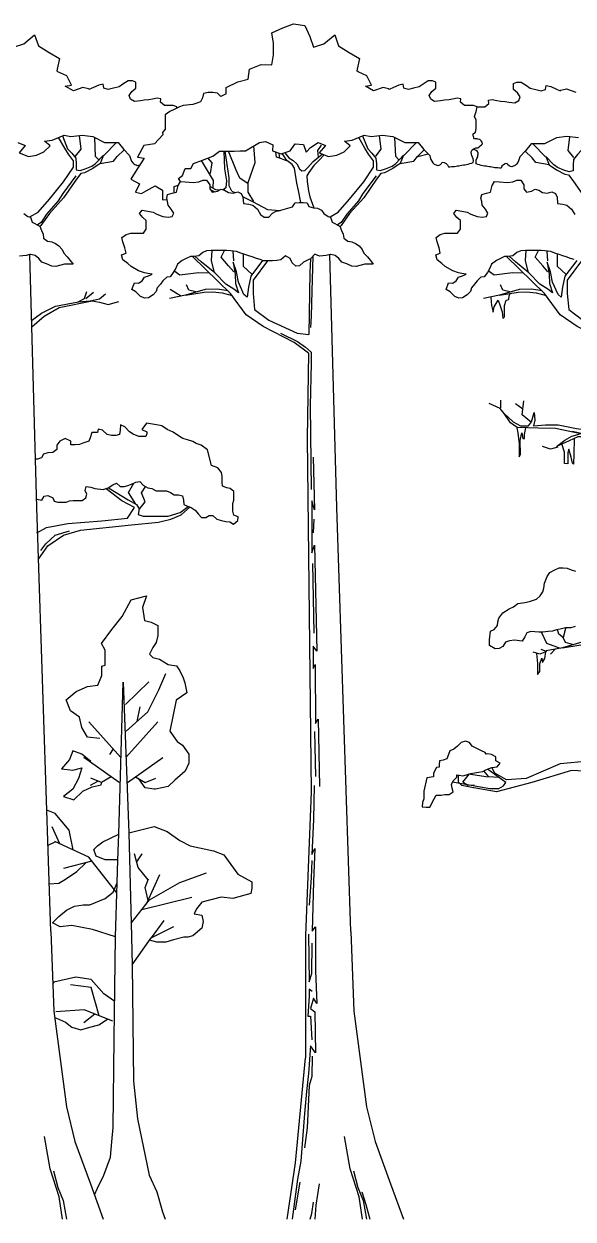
# Model space of a CAD drawing. Extents: x -1.35 to 2.62, y 0 to 1.44.
# Drawn here: x -0.027 to 0.635, y 0 to 1.44 of the extents above; entities that cross this region are included whole.
import ezdxf

# ---------------------------------------------------------------- set-up
doc = ezdxf.new("R2010")
doc.units = 0
doc.header["$LTSCALE"] = 0.5
doc.header["$MEASUREMENT"] = 0
doc.layers.add('TREES', color=3, linetype='CONTINUOUS')

# ---------------------------------------------------------------- blocks, each defined once
blk = doc.blocks.new('LEFT')
at = {"layer": 'TREES', "color": 11}
for p, q in [((-0.1546, 0.6378), (-0.1463, 0.6574)), ((-0.1949, 0.6204), (-0.1667, 0.6476)), ((-0.1682, 0.6114), (-0.1546, 0.6378)), ((-0.1941, 0.588), (-0.1682, 0.6114)), ((-0.1809, 0.5998), (-0.1772, 0.6174)), ((-0.2006, 0.5563), (-0.2391, 0.5993)), ((-0.1946, 0.5563), (-0.1561, 0.5993)), ((-0.2099, 0.5667), (-0.2142, 0.5601)), ((-0.2027, 0.5262), (-0.2451, 0.5563)), ((-0.1925, 0.5262), (-0.1501, 0.5563)), ((-0.2124, 0.533), (-0.224, 0.5262)), ((-0.1828, 0.533), (-0.1712, 0.5262)), ((-0.2278, 0.5277), (-0.2376, 0.5224)), ((-0.224, 0.5262), (-0.2368, 0.5314)), ((-0.1712, 0.5262), (-0.1584, 0.5314)), ((-0.2742, 0.4523), (-0.2833, 0.4728)), ((-0.2793, 0.4546), (-0.2884, 0.4502)), ((-0.2393, 0.4362), (-0.2801, 0.455)), ((-0.2054, 0.3933), (-0.2393, 0.4362)), ((-0.1795, 0.4236), (-0.184, 0.4402)), ((-0.1814, 0.4305), (-0.175, 0.4402)), ((-0.2355, 0.4313), (-0.2697, 0.4226)), ((-0.1677, 0.4087), (-0.1795, 0.4236)), ((-0.1714, 0.3996), (-0.1672, 0.41)), ((-0.1687, 0.3816), (-0.1536, 0.4153)), ((-0.1661, 0.3849), (-0.1295, 0.4058)), ((-0.1295, 0.4058), (-0.0971, 0.4174)), ((-0.1677, 0.3838), (-0.1714, 0.3996)), ((-0.1881, 0.3567), (-0.1661, 0.3849)), ((-0.1751, 0.3733), (-0.1149, 0.3881)), ((-0.164, 0.3389), (-0.1368, 0.3525)), ((-0.1636, 0.3391), (-0.1483, 0.3598)), ((-0.1868, 0.3065), (-0.164, 0.3389)), ((-0.2362, 0.2793), (-0.2613, 0.2824)), ((-0.2267, 0.245), (-0.2362, 0.2793)), ((-0.2446, 0.2521), (-0.2791, 0.25)), ((-0.232, 0.2471), (-0.2451, 0.2365)), ((-0.2103, 0.2385), (-0.2446, 0.2521))]:
    blk.add_line(p, q, dxfattribs=at)
for points in [[(-0.4356, 1.356), (-0.4356, 1.3637), (-0.4215, 1.3705), (-0.409, 1.3737), (-0.4073, 1.3859), (-0.3932, 1.3917), (-0.3802, 1.3912), (-0.3785, 1.4034), (-0.3785, 1.4172), (-0.3802, 1.4299), (-0.3672, 1.4357), (-0.3542, 1.4405), (-0.3406, 1.4384), (-0.3345, 1.4251), (-0.3299, 1.4124), (-0.3175, 1.4166), (-0.3045, 1.4272), (-0.3, 1.414), (-0.287, 1.4061), (-0.2746, 1.3986), (-0.2774, 1.3859), (-0.2778, 1.3838)], [(-0.1332, 1.339), (-0.1329, 1.3407), (-0.1374, 1.3421), (-0.1481, 1.3421), (-0.1529, 1.346), (-0.1523, 1.3502), (-0.1568, 1.3508), (-0.1625, 1.3497), (-0.1667, 1.3491), (-0.1723, 1.3485), (-0.1768, 1.3477), (-0.1843, 1.3471), (-0.1888, 1.3497), (-0.1906, 1.3542), (-0.1873, 1.3589), (-0.1825, 1.3631), (-0.1825, 1.3701), (-0.1867, 1.3718), (-0.1918, 1.3718), (-0.198, 1.3679), (-0.2025, 1.3648), (-0.2094, 1.3631), (-0.2157, 1.3614), (-0.2211, 1.3631), (-0.222, 1.3679), (-0.2273, 1.3665), (-0.2336, 1.3637), (-0.239, 1.3616), (-0.2395, 1.3621), (-0.2464, 1.3638), (-0.2576, 1.3597), (-0.2677, 1.3656), (-0.2601, 1.3668), (-0.2658, 1.3779), (-0.2764, 1.3826), (-0.2778, 1.3838)], [(-0.2576, 1.2679), (-0.2578, 1.2713), (-0.2578, 1.2755), (-0.2637, 1.2834), (-0.2682, 1.2908), (-0.2756, 1.3036)], [(-0.2709, 1.3055), (-0.2647, 1.2899), (-0.2598, 1.2848), (-0.2548, 1.2787), (-0.2543, 1.2717), (-0.2543, 1.2648), (-0.2498, 1.2638), (-0.2434, 1.2657), (-0.2355, 1.269), (-0.231, 1.2722), (-0.2216, 1.2824), (-0.2255, 1.2722), (-0.2345, 1.2662), (-0.2444, 1.261), (-0.2488, 1.2601), (-0.2542, 1.2534)], [(-0.2552, 1.281), (-0.2485, 1.2894), (-0.2505, 1.3059)], [(-0.2275, 1.2769), (-0.231, 1.2806), (-0.2321, 1.3034)], [(-0.2211, 1.282), (-0.2058, 1.2975)], [(-0.2255, 1.2722), (-0.2094, 1.2752), (-0.2049, 1.2805), (-0.1966, 1.2889)], [(-0.3103, 1.2078), (-0.3003, 1.2134), (-0.2867, 1.2294), (-0.2696, 1.2502), (-0.2576, 1.2679)], [(-0.2547, 1.2575), (-0.2705, 1.2361), (-0.276, 1.2274), (-0.2901, 1.211), (-0.2967, 1.2013), (-0.3012, 1.1983)], [(-0.2542, 1.2534), (-0.2696, 1.231), (-0.2867, 1.2118), (-0.2969, 1.1974), (-0.2981, 1.1963)], [(-0.3177, 1.2119), (-0.3126, 1.2082), (-0.3096, 1.2077), (-0.3075, 1.2017), (-0.2982, 1.1967), (-0.2964, 1.1914), (-0.2943, 1.1872), (-0.2938, 1.1824), (-0.289, 1.1785), (-0.2839, 1.178), (-0.2794, 1.176), (-0.2752, 1.1732), (-0.2713, 1.1684), (-0.2695, 1.1642), (-0.2651, 1.1597), (-0.2615, 1.1555), (-0.2582, 1.1508), (-0.2683, 1.1508), (-0.2788, 1.148), (-0.2839, 1.1485), (-0.2902, 1.1513), (-0.2958, 1.1533), (-0.2994, 1.1578), (-0.3039, 1.1614), (-0.309, 1.1626), (-0.3102, 1.1626), (-0.3147, 1.1614), (-0.3229, 1.1606)], [(-0.285, 0.3467), (-0.302, 0.8577), (-0.3103, 1.1625)], [(-0.3082, 1.0831), (-0.2962, 1.0919), (-0.2794, 1.1003), (-0.2515, 1.1055), (-0.2376, 1.1066), (-0.2264, 1.1092), (-0.2191, 1.115)], [(-0.2521, 1.1055), (-0.2443, 1.1097), (-0.2415, 1.1181)], [(-0.2426, 1.1097), (-0.2337, 1.1171)], [(-0.308, 1.0752), (-0.2929, 1.0883), (-0.275, 1.0987), (-0.2353, 1.1066), (-0.2264, 1.105)], [(-0.2264, 1.105), (-0.2158, 1.1024), (-0.2029, 1.1061)], [(-0.3015, 0.8677), (-0.3, 0.8672), (-0.2958, 0.8666), (-0.2932, 0.8711), (-0.2884, 0.8722), (-0.2827, 0.8694), (-0.2809, 0.8652), (-0.2764, 0.8641), (-0.2665, 0.8641), (-0.2624, 0.8655), (-0.2579, 0.8661), (-0.2474, 0.8661), (-0.2429, 0.8694), (-0.2417, 0.8736), (-0.2435, 0.8781), (-0.2423, 0.8829), (-0.2367, 0.8823), (-0.2319, 0.8806), (-0.222, 0.8792), (-0.2157, 0.8812), (-0.2101, 0.8851), (-0.2059, 0.8868), (-0.2014, 0.8829), (-0.1963, 0.8829), (-0.1921, 0.884), (-0.1876, 0.8857), (-0.1823, 0.8882), (-0.1778, 0.8888), (-0.1736, 0.8846), (-0.1679, 0.8812), (-0.1634, 0.8804), (-0.158, 0.8776), (-0.1455, 0.8776), (-0.1407, 0.8759), (-0.1362, 0.8731), (-0.1311, 0.8728), (-0.1264, 0.8717), (-0.1252, 0.8666), (-0.1246, 0.8613), (-0.1201, 0.8591), (-0.1156, 0.8577), (-0.1108, 0.8543), (-0.1075, 0.8501), (-0.1033, 0.8456), (-0.0983, 0.8456), (-0.0941, 0.8478), (-0.0896, 0.8478), (-0.0848, 0.8434), (-0.0791, 0.842), (-0.074, 0.8408), (-0.0693, 0.8403), (-0.0648, 0.8375), (-0.0594, 0.842), (-0.0591, 0.8462), (-0.0642, 0.8484), (-0.0654, 0.8532), (-0.0654, 0.8624), (-0.0642, 0.8666), (-0.0642, 0.877), (-0.0687, 0.8806), (-0.0729, 0.8812), (-0.0779, 0.8834), (-0.0785, 0.8882), (-0.0785, 0.8955), (-0.0791, 0.8997), (-0.0836, 0.9056), (-0.0914, 0.9084), (-0.0959, 0.9272), (-0.1039, 0.9328), (-0.1096, 0.9347), (-0.1138, 0.937), (-0.1201, 0.9392), (-0.1258, 0.9409), (-0.1299, 0.9434), (-0.1374, 0.9485), (-0.1449, 0.9515), (-0.1512, 0.956), (-0.1574, 0.9574), (-0.1696, 0.9591), (-0.1754, 0.9515), (-0.1691, 0.9487), (-0.1693, 0.9463), (-0.1703, 0.9434), (-0.179, 0.9434), (-0.1858, 0.9462), (-0.1903, 0.9487), (-0.1957, 0.9549), (-0.2008, 0.9574), (-0.2014, 0.951), (-0.202, 0.9457), (-0.2065, 0.9445), (-0.2118, 0.9445), (-0.2169, 0.9457), (-0.2226, 0.951), (-0.228, 0.9521), (-0.2289, 0.9479), (-0.2355, 0.9479), (-0.2376, 0.9417), (-0.2393, 0.9375), (-0.2462, 0.9353), (-0.2504, 0.9336), (-0.2555, 0.9333), (-0.2609, 0.9333), (-0.2609, 0.9375), (-0.2677, 0.9409), (-0.274, 0.9375), (-0.2779, 0.9328), (-0.2779, 0.9277), (-0.2827, 0.9241), (-0.2884, 0.9235), (-0.294, 0.9218), (-0.2964, 0.9176), (-0.3012, 0.9159), (-0.3039, 0.9159)], [(-0.302, 0.8273), (-0.2901, 0.8337), (-0.2645, 0.8385), (-0.2235, 0.8417), (-0.1927, 0.8449), (-0.1842, 0.8577), (-0.1995, 0.8658), (-0.2183, 0.8802)], [(-0.2156, 0.8813), (-0.1919, 0.867), (-0.1816, 0.8613), (-0.1783, 0.8561), (-0.1797, 0.8491), (-0.1737, 0.8473), (-0.1648, 0.8473), (-0.1437, 0.8473), (-0.1292, 0.8517), (-0.1195, 0.8589)], [(-0.1825, 0.8618), (-0.1914, 0.8758), (-0.1848, 0.887)], [(-0.1783, 0.8552), (-0.1713, 0.8644), (-0.1755, 0.8754), (-0.1704, 0.8833)], [(-0.1551, 0.8401), (-0.1405, 0.8434), (-0.1278, 0.8486), (-0.1171, 0.8583)], [(-0.3, 0.7953), (-0.2884, 0.8113), (-0.2696, 0.8241), (-0.2491, 0.8305), (-0.1876, 0.8369), (-0.1551, 0.8401)], [(-0.2972, 0.8059), (-0.2911, 0.8137), (-0.2797, 0.8244), (-0.2623, 0.8294)], [(-0.2196, 0.6675), (-0.2193, 0.6719), (-0.2193, 0.6858), (-0.224, 0.6937), (-0.2116, 0.7107), (-0.1991, 0.7262), (-0.1882, 0.7464), (-0.1696, 0.7511), (-0.1743, 0.737)], [(-0.1743, 0.737), (-0.1721, 0.7215), (-0.1639, 0.7194), (-0.1559, 0.7154), (-0.1559, 0.7112), (-0.1559, 0.7033), (-0.1578, 0.6951), (-0.162, 0.689), (-0.166, 0.6808), (-0.162, 0.6768), (-0.1538, 0.6747), (-0.1437, 0.6686), (-0.1334, 0.6667), (-0.1294, 0.6606), (-0.1254, 0.6524), (-0.1233, 0.6463), (-0.1212, 0.6341), (-0.134, 0.6254)], [(-0.2259, 0.5794), (-0.2408, 0.5808), (-0.2475, 0.5924), (-0.2505, 0.605), (-0.2614, 0.6127), (-0.2666, 0.6257), (-0.2546, 0.6358), (-0.2408, 0.6421), (-0.2285, 0.6435), (-0.2233, 0.6551), (-0.2233, 0.6663), (-0.2196, 0.6675)], [(-0.2324, 0.0294), (-0.2287, 0.0373), (-0.2209, 0.0528), (-0.2131, 0.0745), (-0.2116, 0.0931), (-0.21, 0.1102), (-0.2085, 0.2173), (-0.2071, 0.34), (-0.205, 0.4051), (-0.2041, 0.433), (-0.2031, 0.464), (-0.1976, 0.6471), (-0.1909, 0.4655), (-0.1881, 0.3567), (-0.1868, 0.3065), (-0.1852, 0.1661), (-0.1805, 0.121), (-0.1666, 0.0528), (-0.1573, 0.0327), (-0.1504, 0.0088), (-0.1473, 0)], [(-0.134, 0.6254), (-0.1417, 0.5881), (-0.1325, 0.5757), (-0.1263, 0.571), (-0.1184, 0.5602), (-0.1184, 0.5493), (-0.1231, 0.54), (-0.1355, 0.5292), (-0.1434, 0.5215), (-0.1511, 0.5198), (-0.1588, 0.5183), (-0.1604, 0.5183), (-0.1712, 0.5198), (-0.179, 0.5308)], [(-0.2367, 0.5514), (-0.2475, 0.5605), (-0.2584, 0.5644), (-0.2625, 0.5538), (-0.2722, 0.5426), (-0.2584, 0.5412), (-0.2475, 0.5437), (-0.2516, 0.5311), (-0.2584, 0.5181), (-0.2696, 0.5094), (-0.2573, 0.5055), (-0.2464, 0.5157), (-0.2352, 0.5209), (-0.2244, 0.5234), (-0.2233, 0.5272)], [(-0.2582, 0.4449), (-0.2628, 0.4686), (-0.2799, 0.4888), (-0.2898, 0.4928)], [(-0.2041, 0.433), (-0.2193, 0.433), (-0.2302, 0.4376), (-0.2332, 0.4453), (-0.2287, 0.45), (-0.2224, 0.4547), (-0.2031, 0.464)], [(-0.1909, 0.4655), (-0.1604, 0.4733), (-0.1449, 0.4671), (-0.1293, 0.4562), (-0.1169, 0.45), (-0.089, 0.4438), (-0.0766, 0.4392), (-0.0595, 0.4159), (-0.0425, 0.4065), (-0.0425, 0.3988), (-0.044, 0.3926), (-0.0657, 0.3864), (-0.0796, 0.3879), (-0.1029, 0.3818), (-0.1092, 0.374), (-0.1122, 0.3678), (-0.1029, 0.3662), (-0.1014, 0.3585), (-0.1029, 0.3508), (-0.1138, 0.3414), (-0.12, 0.3399), (-0.1246, 0.3399), (-0.137, 0.3367), (-0.1464, 0.3337), (-0.1573, 0.3337), (-0.1661, 0.336)], [(-0.2869, 0.4039), (-0.2752, 0.405), (-0.2674, 0.4097), (-0.2535, 0.4191), (-0.2429, 0.4294)], [(-0.2071, 0.34), (-0.2349, 0.3491), (-0.2597, 0.3538), (-0.2736, 0.3523), (-0.2829, 0.357), (-0.2752, 0.3647), (-0.2659, 0.3724), (-0.2565, 0.3771), (-0.2458, 0.3787), (-0.2379, 0.3787), (-0.2193, 0.3864), (-0.21, 0.3941), (-0.205, 0.4051)], [(-0.285, 0.3467), (-0.2815, 0.2506), (-0.2662, 0.1352), (-0.2559, 0.0936), (-0.2371, 0.0423), (-0.2217, 0)], [(-0.208, 0.2622), (-0.2209, 0.2716), (-0.2364, 0.2887), (-0.255, 0.2917), (-0.2814, 0.2855), (-0.2827, 0.2841)], [(-0.2805, 0.2431), (-0.2783, 0.2422), (-0.2674, 0.2375), (-0.2597, 0.2313), (-0.2488, 0.2281), (-0.2379, 0.2313), (-0.2271, 0.2343), (-0.2165, 0.2409)], [(-0.2709, 0), (-0.2749, 0.027), (-0.2858, 0.0605), (-0.2928, 0.0997)], [(-0.2819, 0.0583), (-0.2765, 0.0379), (-0.2703, 0.0226), (-0.2661, 0)]]:
    blk.add_lwpolyline(points, dxfattribs=at)
blk.add_lwpolyline([(-0.3246, 1.2975), (-0.3158, 1.294), (-0.3233, 1.2852), (-0.3121, 1.2805), (-0.3021, 1.2823), (-0.2933, 1.2864), (-0.2858, 1.2934), (-0.2927, 1.2993), (-0.2833, 1.3004), (-0.2689, 1.3063), (-0.2608, 1.3046), (-0.247, 1.3063), (-0.2345, 1.3046), (-0.2201, 1.2975), (-0.2038, 1.2975), (-0.1969, 1.2893), (-0.1901, 1.2817, 0.104351), (-0.1863, 1.2729, 0.063312), (-0.1807, 1.2699, 0.147563), (-0.1776, 1.2707, -0.346354)], format="xyb", dxfattribs=at)
blk = doc.blocks.new('CENTER')
at = {"layer": 'TREES', "color": 11}
for points in [[(-0.8593, 1.356), (-0.8593, 1.3637), (-0.8452, 1.3705), (-0.8328, 1.3737), (-0.8311, 1.3859), (-0.817, 1.3917), (-0.804, 1.3912), (-0.8023, 1.4034), (-0.8023, 1.4172), (-0.804, 1.4299), (-0.791, 1.4357), (-0.778, 1.4405), (-0.7644, 1.4384), (-0.7582, 1.4251), (-0.7537, 1.4124), (-0.7413, 1.4166), (-0.7283, 1.4272), (-0.7238, 1.414), (-0.7107, 1.4061), (-0.6983, 1.3986), (-0.7011, 1.3859), (-0.7016, 1.3838)], [(-0.5567, 1.3405), (-0.5472, 1.3405), (-0.5424, 1.3444), (-0.543, 1.3486), (-0.5385, 1.3492), (-0.5328, 1.3481), (-0.5286, 1.3475), (-0.523, 1.3469), (-0.5185, 1.3461), (-0.511, 1.3455), (-0.5065, 1.3481), (-0.5047, 1.3526), (-0.508, 1.3573), (-0.5128, 1.3615), (-0.5128, 1.3685), (-0.5086, 1.3702), (-0.5035, 1.3702), (-0.4972, 1.3663), (-0.4928, 1.3632), (-0.4859, 1.3615), (-0.4796, 1.3598), (-0.4742, 1.3615), (-0.4733, 1.3663), (-0.4679, 1.3649), (-0.4617, 1.3621), (-0.4563, 1.36), (-0.4558, 1.3605), (-0.4489, 1.3622), (-0.4377, 1.3581)], [(-0.8593, 1.356), (-0.8615, 1.355), (-0.8657, 1.353), (-0.8696, 1.3572), (-0.8753, 1.3578), (-0.881, 1.3578), (-0.8864, 1.3567), (-0.8879, 1.3514), (-0.8902, 1.3466), (-0.8947, 1.3449), (-0.8995, 1.3432), (-0.9109, 1.3421), (-0.9154, 1.3407), (-0.921, 1.3379), (-0.9273, 1.3348), (-0.9327, 1.3309), (-0.9327, 1.3138), (-0.936, 1.3096), (-0.9356, 1.3067)], [(-0.9356, 1.3067), (-0.9455, 1.2958), (-0.9586, 1.294), (-0.9661, 1.2799), (-0.958, 1.2787), (-0.9667, 1.2652), (-0.9742, 1.2535), (-0.9636, 1.2476), (-0.9686, 1.2377), (-0.9611, 1.2359), (-0.9555, 1.2394), (-0.9448, 1.2453), (-0.9361, 1.24), (-0.9361, 1.2283), (-0.9304, 1.2289)], [(-0.6814, 1.2679), (-0.6815, 1.2713), (-0.6815, 1.2755), (-0.6875, 1.2834), (-0.692, 1.2908), (-0.6993, 1.3036)], [(-0.6947, 1.3055), (-0.6885, 1.2899), (-0.6835, 1.2848), (-0.6786, 1.2787), (-0.6781, 1.2717), (-0.6781, 1.2648), (-0.6736, 1.2638), (-0.6672, 1.2657), (-0.6592, 1.269), (-0.6548, 1.2722), (-0.6453, 1.2824), (-0.6493, 1.2722), (-0.6582, 1.2662), (-0.6682, 1.261), (-0.6726, 1.2601), (-0.678, 1.2534)], [(-0.6789, 1.281), (-0.6722, 1.2894), (-0.6743, 1.3059)], [(-0.6513, 1.2769), (-0.6548, 1.2806), (-0.6559, 1.3034)], [(-0.6448, 1.282), (-0.6296, 1.2975)], [(-0.4244, 1.3039), (-0.4306, 1.2883), (-0.4355, 1.2832), (-0.4405, 1.2771), (-0.441, 1.2701), (-0.441, 1.2632), (-0.4455, 1.2622), (-0.4519, 1.2641), (-0.4598, 1.2673), (-0.4643, 1.2706), (-0.4737, 1.2808), (-0.4698, 1.2706), (-0.4608, 1.2646), (-0.4509, 1.2594), (-0.4464, 1.2585), (-0.4411, 1.2518)], [(-0.4401, 1.2794), (-0.4468, 1.2878), (-0.4448, 1.3043)], [(-0.8622, 1.287), (-0.8611, 1.2657), (-0.8586, 1.2513), (-0.8596, 1.2429), (-0.8629, 1.2405)], [(-0.8522, 1.239), (-0.8556, 1.2452), (-0.8556, 1.255), (-0.8604, 1.287)], [(-0.8328, 1.2476), (-0.8427, 1.2545), (-0.8472, 1.2643), (-0.8565, 1.287)], [(-0.8259, 1.2266), (-0.8328, 1.2378), (-0.8328, 1.2494), (-0.8244, 1.2736), (-0.8258, 1.2935)], [(-0.7863, 1.2754), (-0.7923, 1.2777), (-0.7987, 1.2797), (-0.7993, 1.2859)], [(-0.7944, 1.2782), (-0.7954, 1.2845)], [(-0.7693, 1.2253), (-0.7721, 1.2397), (-0.7739, 1.2485), (-0.7766, 1.2666), (-0.7796, 1.2712), (-0.786, 1.2757), (-0.7896, 1.2814), (-0.7917, 1.2842)], [(-0.7884, 1.2851), (-0.7836, 1.2791), (-0.7784, 1.2757), (-0.7739, 1.272), (-0.7709, 1.2658), (-0.7681, 1.2632), (-0.7645, 1.2638), (-0.7609, 1.2675), (-0.7542, 1.2746), (-0.7476, 1.2802), (-0.7436, 1.2833)], [(-0.7415, 1.2822), (-0.747, 1.2763), (-0.7533, 1.27), (-0.7597, 1.2615), (-0.7618, 1.2573), (-0.7615, 1.2507), (-0.76, 1.2391), (-0.7582, 1.232), (-0.7533, 1.2187)], [(-0.7479, 1.2799), (-0.7485, 1.2879), (-0.7442, 1.2944)], [(-0.6493, 1.2722), (-0.6331, 1.2752), (-0.6287, 1.2805), (-0.6204, 1.2889)], [(-0.6281, 1.2805), (-0.6158, 1.2839)], [(-0.4698, 1.2706), (-0.4859, 1.2736), (-0.4904, 1.2789), (-0.4987, 1.2873)], [(-0.4742, 1.2804), (-0.4895, 1.2959)], [(-0.875, 1.2434), (-0.8745, 1.2517), (-0.8889, 1.276)], [(-0.8779, 1.2601), (-0.8759, 1.2731), (-0.8811, 1.279)], [(-0.734, 1.2078), (-0.7241, 1.2134), (-0.7104, 1.2294), (-0.6934, 1.2502), (-0.6814, 1.2679)], [(-0.6785, 1.2575), (-0.6943, 1.2361), (-0.6997, 1.2274), (-0.7139, 1.211), (-0.7205, 1.2013), (-0.725, 1.1983)], [(-0.678, 1.2534), (-0.6934, 1.231), (-0.7104, 1.2118), (-0.7207, 1.1974), (-0.7218, 1.1963)], [(-0.9217, 1.2371), (-0.9217, 1.2447), (-0.9169, 1.2462)], [(-0.8674, 1.2401), (-0.8715, 1.2406), (-0.8779, 1.2443), (-0.8789, 1.2447)], [(-0.8781, 1.2407), (-0.8769, 1.2401), (-0.8728, 1.2382)], [(-0.8522, 1.239), (-0.8486, 1.2372)], [(-0.4396, 1.1567), (-0.444, 1.1578), (-0.4491, 1.1597), (-0.4533, 1.1609), (-0.4578, 1.1626), (-0.4629, 1.1642), (-0.4679, 1.1662), (-0.4748, 1.1668), (-0.4796, 1.1673), (-0.4984, 1.1673), (-0.5041, 1.1668), (-0.5086, 1.1648), (-0.5134, 1.1609), (-0.5191, 1.1603), (-0.5235, 1.1603), (-0.5286, 1.1578), (-0.5334, 1.1555), (-0.5391, 1.1508), (-0.5412, 1.146), (-0.5442, 1.141), (-0.5481, 1.1356), (-0.5522, 1.1351), (-0.5567, 1.1309), (-0.5597, 1.1267), (-0.5636, 1.1222), (-0.5648, 1.118), (-0.5687, 1.1138), (-0.5741, 1.1104), (-0.5785, 1.1099), (-0.5836, 1.1121), (-0.5893, 1.1174), (-0.5941, 1.1202), (-0.5911, 1.1286), (-0.586, 1.1281), (-0.5818, 1.1309), (-0.5791, 1.1351), (-0.5741, 1.1368), (-0.5699, 1.139), (-0.575, 1.1396), (-0.5791, 1.1404), (-0.586, 1.1427), (-0.595, 1.148), (-0.5992, 1.1519), (-0.6049, 1.1561), (-0.6066, 1.162), (-0.601, 1.1642), (-0.6025, 1.1707), (-0.6049, 1.178), (-0.606, 1.183), (-0.601, 1.1867), (-0.5956, 1.1883), (-0.5803, 1.1883), (-0.5768, 1.1931), (-0.5768, 1.2037), (-0.5809, 1.2071), (-0.5848, 1.2119), (-0.5818, 1.2161), (-0.575, 1.2147), (-0.5687, 1.2136), (-0.5642, 1.2113), (-0.5567, 1.2082), (-0.5505, 1.2077), (-0.5454, 1.2082), (-0.5436, 1.2124), (-0.5466, 1.2172), (-0.5505, 1.222), (-0.551, 1.2264), (-0.5522, 1.2306), (-0.551, 1.2349), (-0.5454, 1.2365), (-0.5403, 1.2377), (-0.5385, 1.2458), (-0.5355, 1.2505), (-0.5298, 1.25), (-0.5203, 1.2494), (-0.5134, 1.25), (-0.5086, 1.2522), (-0.5041, 1.2522), (-0.5002, 1.2466), (-0.5002, 1.2419), (-0.4972, 1.2377), (-0.491, 1.2388), (-0.4865, 1.2413), (-0.4823, 1.2399), (-0.4778, 1.2371), (-0.4721, 1.2365), (-0.4665, 1.2382), (-0.4623, 1.236), (-0.4602, 1.2318), (-0.4596, 1.2242), (-0.4533, 1.2231), (-0.4485, 1.222), (-0.4428, 1.2172), (-0.439, 1.2108)], [(-0.4411, 1.2518), (-0.4257, 1.2294), (-0.4086, 1.2102), (-0.3984, 1.1958), (-0.3847, 1.1862), (-0.3779, 1.1717), (-0.3796, 1.1413), (-0.3809, 1.066)], [(-0.8393, 1.2325), (-0.8266, 1.2262), (-0.8095, 1.2166), (-0.7939, 1.2157)], [(-0.8736, 1.1422), (-0.8769, 1.1553), (-0.8762, 1.1673)], [(-0.8501, 1.1417), (-0.8562, 1.149), (-0.8652, 1.1595), (-0.8613, 1.1673)], [(-0.4949, 1.1422), (-0.4982, 1.1553), (-0.4974, 1.1673)], [(-0.4714, 1.1417), (-0.4775, 1.149), (-0.4865, 1.1595), (-0.4826, 1.1673)], [(-0.7599, 1.0435), (-0.7771, 1.0564), (-0.8147, 1.0756), (-0.8352, 1.09), (-0.854, 1.1157), (-0.8999, 1.1603)], [(-0.8507, 1.1532), (-0.8484, 1.1385), (-0.8479, 1.1275), (-0.8445, 1.1165), (-0.8501, 1.1207), (-0.8596, 1.127), (-0.873, 1.1406), (-0.8892, 1.1537), (-0.8968, 1.1604)], [(-0.8501, 1.1548), (-0.8508, 1.1665)], [(-0.8152, 1.1555), (-0.8294, 1.1364), (-0.8322, 1.1233), (-0.8339, 1.1113), (-0.8378, 1.1144), (-0.8445, 1.1291), (-0.8467, 1.1417), (-0.8507, 1.1532)], [(-0.8283, 1.139), (-0.8384, 1.148), (-0.8384, 1.1626)], [(-0.8095, 1.155), (-0.8266, 1.1317), (-0.8266, 1.1157), (-0.8249, 1.0964), (-0.8078, 1.0836), (-0.7737, 1.0676), (-0.7596, 1.066)], [(-0.7574, 1.1574), (-0.7583, 1.1413), (-0.7596, 1.066)], [(-0.7546, 1.1605), (-0.756, 1.1184), (-0.7566, 1.0883), (-0.7577, 1.0745)], [(-0.7087, 0.3467), (-0.7258, 0.8577), (-0.7341, 1.1625)], [(-0.3812, 1.0435), (-0.3984, 1.0564), (-0.436, 1.0756), (-0.4565, 1.09), (-0.4753, 1.1157), (-0.5212, 1.1603)], [(-0.472, 1.1532), (-0.4697, 1.1385), (-0.4692, 1.1275), (-0.4658, 1.1165), (-0.4714, 1.1207), (-0.4809, 1.127), (-0.4943, 1.1406), (-0.5105, 1.1537), (-0.5181, 1.1604)], [(-0.4714, 1.1548), (-0.4721, 1.1665)], [(-0.4365, 1.1555), (-0.4507, 1.1364), (-0.4535, 1.1233), (-0.4552, 1.1113), (-0.4591, 1.1144), (-0.4658, 1.1291), (-0.468, 1.1417), (-0.472, 1.1532)], [(-0.4496, 1.139), (-0.4597, 1.148), (-0.4597, 1.1626)], [(-0.4308, 1.155), (-0.4479, 1.1317), (-0.4479, 1.1157), (-0.4462, 1.0964), (-0.4291, 1.0836), (-0.395, 1.0676), (-0.3809, 1.066)], [(-0.8797, 1.1401), (-0.8925, 1.1406), (-0.9149, 1.1375), (-0.9221, 1.1427)], [(-0.501, 1.1401), (-0.5138, 1.1406), (-0.5362, 1.1375), (-0.5434, 1.1427)], [(-0.8959, 1.1176), (-0.9043, 1.1197), (-0.9071, 1.126)], [(-0.5172, 1.1176), (-0.5256, 1.1197), (-0.5284, 1.126)], [(-0.8568, 1.1186), (-0.8702, 1.1207), (-0.8847, 1.1202), (-0.9082, 1.1134), (-0.9277, 1.1097)], [(-0.9132, 1.1123), (-0.9182, 1.115), (-0.9266, 1.1202)], [(-0.9082, 1.1134), (-0.8858, 1.1171), (-0.8758, 1.1176), (-0.8641, 1.1165), (-0.8521, 1.1131)], [(-0.4781, 1.1186), (-0.4915, 1.1207), (-0.506, 1.1202), (-0.5295, 1.1134), (-0.549, 1.1097)], [(-0.5402, 1.1108), (-0.5392, 1.101), (-0.5372, 1.093), (-0.5362, 1.0996), (-0.5312, 1.1075), (-0.5288, 1.1005), (-0.5263, 1.0935), (-0.5258, 1.0855), (-0.5238, 1.0874), (-0.5238, 1.0944), (-0.5238, 1.101), (-0.5218, 1.1075), (-0.5183, 1.1084), (-0.5178, 1.1127), (-0.5168, 1.1155)], [(-0.5295, 1.1134), (-0.5071, 1.1171), (-0.4971, 1.1176), (-0.4854, 1.1165), (-0.4734, 1.1131)], [(-0.7938, 1.0677), (-0.7733, 1.0578), (-0.7634, 1.0507), (-0.7566, 1.045), (-0.7566, 1.0314), (-0.7581, 0.9802), (-0.7566, 0.8792)], [(-0.7599, 1.0435), (-0.7617, 0.941), (-0.7566, 0.5149), (-0.7634, 0.3419), (-0.7634, 0.1945)], [(-0.5242, 0.9708), (-0.5288, 0.9769), (-0.542, 0.9831)], [(-0.5282, 0.9776), (-0.5282, 0.9869)], [(-0.5017, 0.9763), (-0.5103, 0.9825)], [(-0.4912, 0.9602), (-0.5024, 0.9695), (-0.5004, 0.9862)], [(-0.3762, 0.9373), (-0.3855, 0.9342), (-0.396, 0.9355), (-0.4093, 0.9386), (-0.4297, 0.946), (-0.4621, 0.9528), (-0.4826, 0.9534), (-0.5083, 0.954), (-0.5163, 0.9596), (-0.5242, 0.9708), (-0.513, 0.9608), (-0.5044, 0.9559), (-0.4945, 0.9559), (-0.4912, 0.9608), (-0.4879, 0.972), (-0.4872, 0.9627), (-0.4885, 0.9559), (-0.474, 0.9571), (-0.4588, 0.9571), (-0.437, 0.9528), (-0.4112, 0.9491), (-0.3927, 0.9447), (-0.3808, 0.946)], [(-0.5086, 0.9537), (-0.5075, 0.9478), (-0.5059, 0.9344), (-0.5059, 0.9186), (-0.5044, 0.9216), (-0.5049, 0.9384), (-0.5028, 0.9478), (-0.5017, 0.9408), (-0.4996, 0.9408), (-0.4996, 0.9458), (-0.498, 0.9537)], [(-0.4212, 0.9429), (-0.435, 0.9429), (-0.4456, 0.9379), (-0.4608, 0.9311), (-0.4509, 0.9386), (-0.4423, 0.9435), (-0.4325, 0.9466)], [(-0.4395, 0.9403), (-0.4401, 0.9221), (-0.4406, 0.9097), (-0.4417, 0.9112), (-0.4432, 0.9181), (-0.4459, 0.928), (-0.4474, 0.9236), (-0.4474, 0.9176), (-0.4474, 0.9102), (-0.4511, 0.9107), (-0.4511, 0.9156), (-0.4511, 0.9245), (-0.4543, 0.9344)], [(-0.4416, 0.9497), (-0.4112, 0.9423), (-0.3967, 0.9386), (-0.3861, 0.9379)], [(-0.4595, 0.9305), (-0.468, 0.928), (-0.478, 0.9311)], [(-0.7543, 0.9183), (-0.7528, 0.855), (-0.7558, 0.8657), (-0.7558, 0.8031), (-0.7528, 0.8123), (-0.7498, 0.6843), (-0.7543, 0.6907), (-0.7543, 0.6636), (-0.752, 0.6686), (-0.7513, 0.5975), (-0.7482, 0.6024), (-0.7467, 0.5213)], [(-0.7536, 0.8436), (-0.7543, 0.8273)], [(-0.4385, 0.7142), (-0.4435, 0.7125), (-0.4501, 0.7125), (-0.4566, 0.711), (-0.4609, 0.7101), (-0.4659, 0.7084), (-0.4708, 0.7081), (-0.4775, 0.7075), (-0.4823, 0.7072), (-0.4918, 0.7083), (-0.4968, 0.7067), (-0.4992, 0.7016), (-0.5022, 0.6966), (-0.5117, 0.6977), (-0.5175, 0.697), (-0.5226, 0.6953), (-0.5255, 0.6903), (-0.5301, 0.6877), (-0.5349, 0.6874), (-0.5417, 0.6913), (-0.5418, 0.6981), (-0.5405, 0.7087), (-0.5361, 0.7104), (-0.5322, 0.7153), (-0.5317, 0.7198), (-0.5306, 0.7242), (-0.5256, 0.7306), (-0.5178, 0.7356), (-0.5127, 0.7381), (-0.5074, 0.742), (-0.4992, 0.7433), (-0.4933, 0.7443), (-0.4849, 0.747), (-0.4805, 0.751), (-0.4772, 0.756), (-0.4761, 0.7604), (-0.4754, 0.7665), (-0.4721, 0.7743), (-0.4691, 0.7793), (-0.463, 0.7825), (-0.4579, 0.785), (-0.4528, 0.785), (-0.448, 0.7845), (-0.4434, 0.7825), (-0.4379, 0.781)], [(-0.7551, 0.7903), (-0.7536, 0.7063)], [(-0.4561, 0.6879), (-0.4726, 0.6939), (-0.4786, 0.7065)], [(-0.4524, 0.7006), (-0.458, 0.7051), (-0.4599, 0.7104)], [(-0.4524, 0.7013), (-0.4497, 0.7122)], [(-0.4024, 0.6937), (-0.4158, 0.6958), (-0.4304, 0.6953), (-0.4538, 0.6885), (-0.4734, 0.6848)], [(-0.4538, 0.6885), (-0.4315, 0.6922), (-0.4214, 0.6927), (-0.4097, 0.6916), (-0.3977, 0.6882)], [(-0.4415, 0.6927), (-0.4499, 0.6948), (-0.4527, 0.7011)], [(-0.473, 0.684), (-0.4809, 0.6809), (-0.4891, 0.6833)], [(-0.4849, 0.6815), (-0.4838, 0.6697), (-0.4838, 0.6563), (-0.4812, 0.6598), (-0.4812, 0.6692), (-0.4785, 0.6761), (-0.478, 0.6707), (-0.4748, 0.6756), (-0.4738, 0.6835)], [(-0.473, 0.684), (-0.4794, 0.6865)], [(-0.4625, 0.6868), (-0.4681, 0.6809)], [(-0.7528, 0.5875), (-0.7513, 0.5334)], [(-0.3783, 0.547), (-0.3984, 0.5518), (-0.4223, 0.5518), (-0.4565, 0.5486), (-0.4975, 0.5309), (-0.5214, 0.5293), (-0.5351, 0.5373)], [(-0.5862, 0.5272), (-0.5413, 0.5191), (-0.5306, 0.5191), (-0.525, 0.522), (-0.522, 0.526), (-0.531, 0.5328), (-0.5441, 0.5422)], [(-0.561, 0.5199), (-0.5751, 0.5224), (-0.5789, 0.5268), (-0.5789, 0.5352)], [(-0.5601, 0.5228), (-0.5678, 0.5224), (-0.5738, 0.5264), (-0.566, 0.5365)], [(-0.5434, 0.5328), (-0.5672, 0.5361)], [(-0.378, 0.523), (-0.3932, 0.5357), (-0.412, 0.5389), (-0.4428, 0.5405), (-0.4906, 0.5261), (-0.5333, 0.5149), (-0.5607, 0.5197)], [(-0.531, 0.5324), (-0.5426, 0.5332), (-0.5486, 0.5401)], [(-0.5353, 0.5376), (-0.5389, 0.5443)], [(-0.753, 0.5225), (-0.7538, 0.4817), (-0.7561, 0.4395), (-0.7523, 0.4468), (-0.7538, 0.4068), (-0.7554, 0.3471), (-0.7515, 0.3522), (-0.7515, 0.2991), (-0.7499, 0.2598), (-0.7538, 0.2664), (-0.7577, 0.254), (-0.7523, 0.2496), (-0.7515, 0.2002), (-0.7577, 0.2089), (-0.76, 0.1754), (-0.7624, 0.1536), (-0.7647, 0.1274), (-0.7693, 0.0699), (-0.7732, 0.0481), (-0.7797, 0)], [(-0.7561, 0.4323), (-0.7569, 0.4112), (-0.7593, 0.3784)], [(-0.7087, 0.3467), (-0.7053, 0.2506), (-0.6899, 0.1352), (-0.6797, 0.0936), (-0.6609, 0.0423), (-0.6455, 0)], [(-0.76, 0.3435), (-0.7593, 0.286), (-0.7561, 0.2962), (-0.7554, 0.3326)], [(-0.7554, 0.2744), (-0.7593, 0.2773), (-0.7593, 0.2685), (-0.7608, 0.2445), (-0.7577, 0.2445), (-0.7561, 0.2162)], [(-0.7856, 0), (-0.7754, 0.068), (-0.7634, 0.1945)], [(-0.7554, 0.1965), (-0.7561, 0.1718), (-0.7593, 0.1609), (-0.7616, 0.1099), (-0.7647, 0.0859)], [(-0.6947, 0), (-0.6987, 0.027), (-0.7096, 0.0605), (-0.7166, 0.0997)], [(-0.7057, 0.0583), (-0.7003, 0.0379), (-0.694, 0.0226), (-0.6899, 0)], [(-0.7756, 0.011), (-0.7701, 0.0444)], [(-0.7518, 0), (-0.7507, 0.0168), (-0.7468, 0.0423)], [(-0.6956, 0.0328), (-0.6909, 0.0175), (-0.686, 0)], [(-0.7578, 0), (-0.7561, 0.0066), (-0.7538, 0.0204)]]:
    blk.add_lwpolyline(points, dxfattribs=at)
for points in [[(-0.9142, 1.2505), (-0.9167, 1.2541), (-0.9117, 1.2576), (-0.9085, 1.2664), (-0.9017, 1.2664), (-0.8985, 1.2723), (-0.8879, 1.2764), (-0.8754, 1.2811), (-0.8672, 1.287), (-0.8497, 1.287), (-0.8428, 1.2875), (-0.836, 1.2875), (-0.8191, 1.2975), (-0.8116, 1.2987), (-0.8028, 1.2946), (-0.8034, 1.2875), (-0.7928, 1.284), (-0.7822, 1.2875), (-0.7759, 1.2958), (-0.7659, 1.2952), (-0.7628, 1.2858), (-0.7577, 1.2916), (-0.7484, 1.2975), (-0.7396, 1.294), (-0.7471, 1.2852), (-0.7358, 1.2805), (-0.7258, 1.2823), (-0.7171, 1.2864), (-0.7096, 1.2934), (-0.7165, 1.2993), (-0.7071, 1.3004), (-0.6927, 1.3063), (-0.6845, 1.3046), (-0.6708, 1.3063), (-0.6583, 1.3046), (-0.6439, 1.2975), (-0.6276, 1.2975), (-0.6207, 1.2893), (-0.6138, 1.2817, 0.104351), (-0.6101, 1.2729, 0.063312), (-0.6044, 1.2699, 0.359304), (-0.5988, 1.274, -0.346354), (-0.5913, 1.2682, 0.011926), (-0.5838, 1.2688, 0.000846), (-0.5769, 1.2699, -0.004158), (-0.5694, 1.2711, 0.031091), (-0.5613, 1.2735, 0.204096), (-0.5632, 1.2817, -0.007883), (-0.5638, 1.2864, -0.32701), (-0.5556, 1.2911, 0.019597), (-0.55, 1.2958, 0.373033), (-0.5556, 1.3016, 0.207059), (-0.56, 1.3016, -0.052957), (-0.5613, 1.3057, -0.015503), (-0.5615, 1.3079), (-0.5587, 1.3102), (-0.5579, 1.3144), (-0.5579, 1.3244), (-0.5599, 1.3289), (-0.5579, 1.3348), (-0.5567, 1.3407), (-0.5611, 1.3421), (-0.5719, 1.3421), (-0.5767, 1.346), (-0.5761, 1.3502), (-0.5806, 1.3508), (-0.5862, 1.3497), (-0.5904, 1.3491), (-0.5961, 1.3485), (-0.6006, 1.3477), (-0.6081, 1.3471), (-0.6126, 1.3497), (-0.6143, 1.3542), (-0.6111, 1.3589), (-0.6063, 1.3631), (-0.6063, 1.3701), (-0.6105, 1.3718), (-0.6155, 1.3718), (-0.6218, 1.3679), (-0.6263, 1.3648), (-0.6332, 1.3631), (-0.6395, 1.3614), (-0.6448, 1.3631), (-0.6457, 1.3679), (-0.6511, 1.3665), (-0.6574, 1.3637), (-0.6628, 1.3616), (-0.6633, 1.3621), (-0.6701, 1.3638), (-0.6814, 1.3597), (-0.6914, 1.3656), (-0.6839, 1.3668), (-0.6895, 1.3779), (-0.7002, 1.3826), (-0.7016, 1.3838)], [(-0.4345, 1.303), (-0.4483, 1.3047), (-0.4608, 1.303), (-0.4752, 1.2959), (-0.4915, 1.2959), (-0.4983, 1.2877), (-0.5052, 1.2801, -0.104351), (-0.509, 1.2713, -0.063312), (-0.5146, 1.2683, -0.359304), (-0.5202, 1.2724, 0.346354), (-0.5278, 1.2666, -0.011926), (-0.5353, 1.2672, -0.000846), (-0.5421, 1.2683, 0.004158), (-0.5497, 1.2695, -0.031091), (-0.5578, 1.2719, -0.204096), (-0.5559, 1.2801, 0.007883), (-0.5553, 1.2848, 0.25782), (-0.5614, 1.2894, -0.019597)]]:
    blk.add_lwpolyline(points, format="xyb", dxfattribs=at)
for points in [[(-0.7576, 1.1572), (-0.7597, 1.1567), (-0.7659, 1.1533), (-0.7707, 1.1491), (-0.7752, 1.1485), (-0.7797, 1.1527), (-0.7821, 1.1578), (-0.7878, 1.1609), (-0.7934, 1.1561), (-0.7982, 1.1555), (-0.8033, 1.155), (-0.8141, 1.155), (-0.8183, 1.1567), (-0.8227, 1.1578), (-0.8278, 1.1597), (-0.832, 1.1609), (-0.8365, 1.1626), (-0.8416, 1.1642), (-0.8467, 1.1662), (-0.8535, 1.1668), (-0.8583, 1.1673), (-0.8771, 1.1673), (-0.8828, 1.1668), (-0.8873, 1.1648), (-0.8921, 1.1609), (-0.8978, 1.1603), (-0.9023, 1.1603), (-0.9073, 1.1578), (-0.9121, 1.1555), (-0.9178, 1.1508), (-0.9199, 1.146), (-0.9229, 1.141), (-0.9268, 1.1356), (-0.9309, 1.1351), (-0.9354, 1.1309), (-0.9384, 1.1267), (-0.9423, 1.1222), (-0.9435, 1.118), (-0.9474, 1.1138), (-0.9528, 1.1104), (-0.9573, 1.1099), (-0.9623, 1.1121), (-0.968, 1.1174), (-0.9728, 1.1202), (-0.9698, 1.1286), (-0.9647, 1.1281), (-0.9605, 1.1309), (-0.9578, 1.1351), (-0.9528, 1.1368), (-0.9486, 1.139), (-0.9537, 1.1396), (-0.9578, 1.1404), (-0.9647, 1.1427), (-0.9737, 1.148), (-0.9779, 1.1519), (-0.9836, 1.1561), (-0.9853, 1.162), (-0.9797, 1.1642), (-0.9812, 1.1707), (-0.9836, 1.178), (-0.9848, 1.183), (-0.9797, 1.1867), (-0.9743, 1.1883), (-0.959, 1.1883), (-0.9555, 1.1931), (-0.9555, 1.2037), (-0.9596, 1.2071), (-0.9635, 1.2119), (-0.9605, 1.2161), (-0.9537, 1.2147), (-0.9474, 1.2136), (-0.9429, 1.2113), (-0.9354, 1.2082), (-0.9292, 1.2077), (-0.9241, 1.2082), (-0.9223, 1.2124), (-0.9253, 1.2172), (-0.9292, 1.222), (-0.9298, 1.2264), (-0.9309, 1.2306), (-0.9298, 1.2349), (-0.9241, 1.2365), (-0.919, 1.2377), (-0.9172, 1.2458), (-0.9142, 1.2505), (-0.9085, 1.25), (-0.899, 1.2494), (-0.8921, 1.25), (-0.8873, 1.2522), (-0.8828, 1.2522), (-0.8789, 1.2466), (-0.8789, 1.2419), (-0.8759, 1.2377), (-0.8697, 1.2388), (-0.8652, 1.2413), (-0.861, 1.2399), (-0.8565, 1.2371), (-0.8508, 1.2365), (-0.8452, 1.2382), (-0.841, 1.236), (-0.8389, 1.2318), (-0.8383, 1.2242), (-0.832, 1.2231), (-0.8272, 1.222), (-0.8215, 1.2172), (-0.8177, 1.2108), (-0.8135, 1.2077), (-0.8078, 1.2077), (-0.8033, 1.2124), (-0.7991, 1.2147), (-0.794, 1.2155), (-0.7934, 1.2161), (-0.7791, 1.22), (-0.7758, 1.2248), (-0.7713, 1.2253), (-0.7665, 1.2253), (-0.7615, 1.2248), (-0.7597, 1.2206), (-0.754, 1.2189), (-0.7489, 1.2183), (-0.7444, 1.2161), (-0.7414, 1.2119), (-0.7364, 1.2082), (-0.7334, 1.2077), (-0.7312, 1.2017), (-0.722, 1.1967), (-0.7202, 1.1914), (-0.7181, 1.1872), (-0.7175, 1.1824), (-0.7127, 1.1785), (-0.7077, 1.178), (-0.7032, 1.176), (-0.699, 1.1732), (-0.6951, 1.1684), (-0.6933, 1.1642), (-0.6888, 1.1597), (-0.6852, 1.1555), (-0.6819, 1.1508), (-0.6921, 1.1508), (-0.7026, 1.148), (-0.7077, 1.1485), (-0.7139, 1.1513), (-0.7196, 1.1533), (-0.7232, 1.1578), (-0.7277, 1.1614), (-0.7328, 1.1626), (-0.734, 1.1626), (-0.7385, 1.1614), (-0.7467, 1.1606), (-0.7521, 1.1631)], [(-0.6022, 0.5448), (-0.6055, 0.5444), (-0.6093, 0.5376), (-0.6093, 0.5329), (-0.6171, 0.532), (-0.6207, 0.5158), (-0.6207, 0.5065), (-0.6225, 0.502), (-0.6228, 0.497), (-0.618, 0.4964), (-0.6138, 0.4964), (-0.6084, 0.5065), (-0.6058, 0.511), (-0.6001, 0.511), (-0.5956, 0.5116), (-0.5902, 0.5116), (-0.5857, 0.5149), (-0.5869, 0.5194), (-0.5875, 0.5236), (-0.5857, 0.5284), (-0.5809, 0.5326), (-0.5809, 0.5353), (-0.5782, 0.5351), (-0.5738, 0.5343), (-0.5696, 0.5354), (-0.5642, 0.5371), (-0.5597, 0.5379), (-0.5549, 0.5385), (-0.5496, 0.5396), (-0.5463, 0.5413), (-0.5388, 0.5444), (-0.5325, 0.5452), (-0.5289, 0.5497), (-0.534, 0.5525), (-0.534, 0.5572), (-0.5391, 0.56), (-0.5436, 0.5606), (-0.5458, 0.5603), (-0.5469, 0.5623), (-0.5513, 0.5643), (-0.5561, 0.5668), (-0.5624, 0.5701), (-0.566, 0.5743), (-0.5705, 0.576), (-0.5759, 0.5743), (-0.5803, 0.5701), (-0.5848, 0.5665), (-0.5896, 0.5643), (-0.5911, 0.56), (-0.5932, 0.5547), (-0.5977, 0.553), (-0.6019, 0.5522), (-0.6022, 0.548)]]:
    blk.add_lwpolyline(points, close=True, dxfattribs=at)

msp = doc.modelspace()

# ---------------------------------------------------------------- block references
at = {"layer": 'TREES'}
for name, p in [('LEFT', (0.2906, 0)), ('CENTER', (1.0762, 0))]:
    msp.add_blockref(name, p, dxfattribs=at)

doc.saveas('drawing.dxf')
